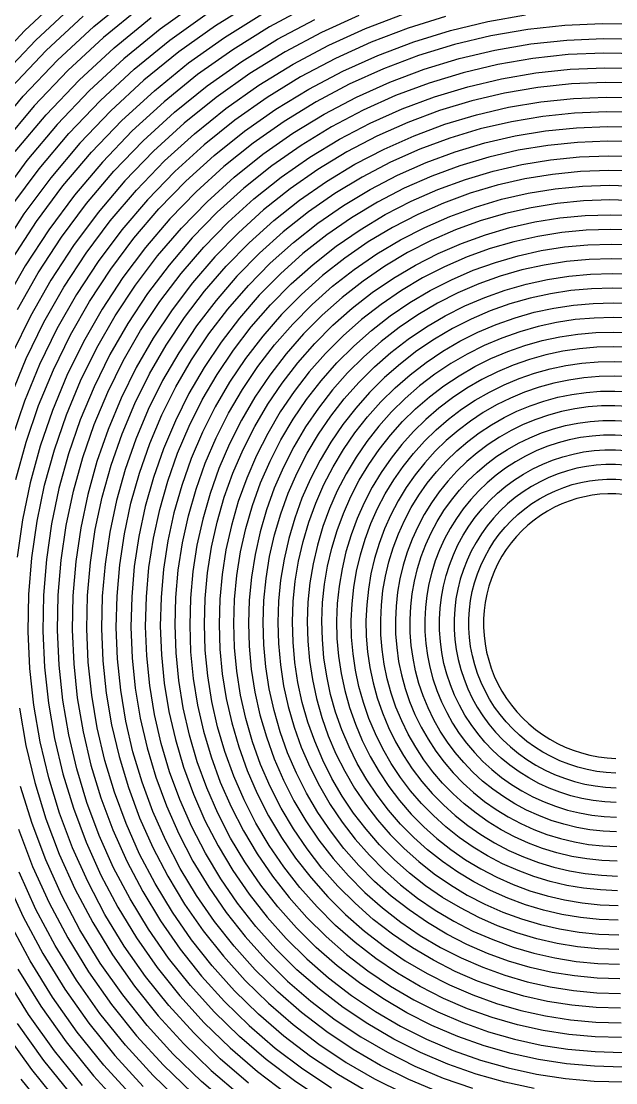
# Model space of a CAD drawing. Header units: metres. Extents: x -61 to 61, y -61 to 61.
# Drawn here: x -20.24 to 0, y -15.79 to 20.33 of the extents above; entities that cross this region are included whole.
import ezdxf

# ---------------------------------------------------------------- set-up
doc = ezdxf.new("R2010")
doc.units = ezdxf.units.M
doc.header["$MEASUREMENT"] = 0
doc.layers.add('2', color=7, linetype='Continuous')

msp = doc.modelspace()

# ---------------------------------------------------------------- linework, layer by layer
at = {"layer": '2', "color": 7}
for points in [[(-18.814, 21.228, 0), (-20.117, 20.012, 0), (-21.342, 18.715, 0), (-22.483, 17.344, 0), (-23.536, 15.904, 0), (-24.497, 14.399, 0), (-25.362, 12.837, 0), (-26.127, 11.223, 0), (-26.79, 9.563, 0), (-27.347, 7.864, 0), (-27.797, 6.133, 0), (-28.137, 4.377, 0), (-28.366, 2.602, 0), (-28.484, 0.816, 0), (-28.489, -0.975, 0), (-28.381, -2.763, 0), (-28.162, -4.542, 0), (-27.83, -6.304, 0), (-27.389, -8.042, 0), (-26.839, -9.75, 0), (-26.183, -11.42, 0), (-25.423, -13.047, 0), (-24.562, -14.623, 0), (-23.604, -16.142, 0)], [(-21.249, 16.487, 0), (-20.164, 17.783, 0), (-19, 19.007, 0), (-17.762, 20.155, 0), (-16.455, 21.223, 0)], [(-14.212, 20.985, 0), (-15.508, 20.059, 0), (-16.744, 19.053, 0), (-17.914, 17.971, 0), (-19.015, 16.817, 0), (-20.042, 15.596, 0), (-20.99, 14.312, 0)], [(-12.324, 20.983, 0), (-13.623, 20.176, 0), (-14.869, 19.288, 0), (-16.058, 18.324, 0), (-17.184, 17.286, 0), (-18.243, 16.18, 0), (-19.231, 15.008, 0), (-20.144, 13.776, 0), (-20.978, 12.489, 0)], [(-23.213, -15.827, 0), (-24.152, -14.333, 0), (-24.996, -12.783, 0), (-25.74, -11.184, 0), (-26.383, -9.542, 0), (-26.92, -7.864, 0), (-27.351, -6.155, 0), (-27.674, -4.424, 0), (-27.887, -2.676, 0), (-27.99, -0.919, 0), (-27.983, 0.84, 0), (-27.865, 2.595, 0), (-27.637, 4.339, 0), (-27.3, 6.064, 0), (-26.856, 7.763, 0), (-26.306, 9.431, 0), (-25.652, 11.061, 0), (-24.898, 12.646, 0), (-24.046, 14.179, 0), (-23.1, 15.656, 0), (-22.063, 17.07, 0), (-20.94, 18.415, 0), (-19.735, 19.687, 0), (-18.453, 20.88, 0)], [(-16.149, 20.828, 0), (-17.432, 19.78, 0), (-18.647, 18.653, 0), (-19.789, 17.452, 0), (-20.854, 16.181, 0)], [(-10.497, 20.829, 0), (-11.789, 20.137, 0), (-13.036, 19.365, 0), (-14.233, 18.516, 0), (-15.374, 17.593, 0), (-16.456, 16.6, 0), (-17.473, 15.54, 0), (-18.423, 14.419, 0), (-19.3, 13.239, 0), (-20.102, 12.006, 0), (-20.825, 10.724, 0)], [(-20.557, 14.059, 0), (-19.626, 15.316, 0), (-18.617, 16.511, 0), (-17.537, 17.641, 0), (-16.388, 18.7, 0), (-15.175, 19.684, 0), (-13.903, 20.59, 0)], [(-20.594, 7.579, 0), (-20.068, 8.853, 0), (-19.463, 10.091, 0), (-18.782, 11.289, 0), (-18.028, 12.44, 0), (-17.203, 13.542, 0), (-16.312, 14.589, 0), (-15.356, 15.577, 0), (-14.341, 16.504, 0), (-13.27, 17.364, 0), (-12.148, 18.155, 0), (-10.978, 18.873, 0), (-9.767, 19.516, 0), (-8.518, 20.082, 0), (-7.237, 20.568, 0)], [(-18.122, 20.505, 0), (-19.381, 19.334, 0), (-20.564, 18.085, 0)], [(-5.792, 20.491, 0), (-7.071, 20.096, 0), (-8.323, 19.622, 0), (-9.543, 19.069, 0), (-10.727, 18.441, 0), (-11.87, 17.739, 0), (-12.966, 16.966, 0), (-14.013, 16.126, 0), (-15.005, 15.221, 0), (-15.939, 14.256, 0), (-16.811, 13.233, 0), (-17.617, 12.156, 0), (-18.354, 11.031, 0), (-19.019, 9.861, 0), (-19.61, 8.651, 0), (-20.124, 7.406, 0), (-20.559, 6.13, 0)], [(-8.742, 20.53, 0), (-10.019, 19.95, 0), (-11.257, 19.29, 0), (-12.452, 18.553, 0), (-13.598, 17.742, 0), (-14.693, 16.861, 0), (-15.729, 15.912, 0), (-16.705, 14.899, 0), (-17.616, 13.827, 0), (-18.458, 12.699, 0), (-19.227, 11.52, 0), (-19.922, 10.294, 0), (-20.538, 9.026, 0)], [(-20.531, 12.262, 0), (-19.713, 13.522, 0), (-18.817, 14.727, 0), (-17.847, 15.873, 0), (-16.808, 16.955, 0), (-15.703, 17.97, 0), (-14.538, 18.913, 0), (-13.315, 19.78, 0), (-12.042, 20.569, 0)], [(-20.436, 15.903, 0), (-19.39, 17.148, 0), (-18.267, 18.325, 0), (-17.074, 19.429, 0), (-15.814, 20.455, 0)], [(-20.42, 4.745, 0), (-20.072, 6.016, 0), (-19.645, 7.261, 0), (-19.141, 8.476, 0), (-18.562, 9.657, 0), (-17.91, 10.799, 0), (-17.188, 11.896, 0), (-16.399, 12.946, 0), (-15.547, 13.944, 0), (-14.633, 14.886, 0), (-13.663, 15.768, 0), (-12.639, 16.587, 0), (-11.567, 17.339, 0), (-10.45, 18.023, 0), (-9.293, 18.635, 0), (-8.101, 19.172, 0), (-6.877, 19.634, 0), (-5.628, 20.018, 0), (-4.358, 20.322, 0), (-3.071, 20.545, 0)], [(0.813, 20.227, 0), (-0.46, 20.248, 0), (-1.731, 20.19, 0), (-2.997, 20.051, 0), (-4.253, 19.833, 0), (-5.493, 19.536, 0), (-6.712, 19.162, 0), (-7.906, 18.712, 0), (-9.07, 18.187, 0), (-10.2, 17.59, 0), (-11.29, 16.923, 0), (-12.336, 16.189, 0), (-13.335, 15.39, 0), (-14.283, 14.529, 0), (-15.174, 13.61, 0), (-16.007, 12.636, 0), (-16.777, 11.612, 0), (-17.482, 10.54, 0), (-18.118, 9.426, 0), (-18.684, 8.274, 0), (-19.176, 7.087, 0), (-19.593, 5.872, 0), (-19.932, 4.632, 0), (-20.194, 3.373, 0), (-20.376, 2.099, 0)], [(-20.366, 10.523, 0), (-19.656, 11.777, 0), (-18.87, 12.982, 0), (-18.009, 14.135, 0), (-17.078, 15.232, 0), (-16.081, 16.267, 0), (-15.021, 17.238, 0), (-13.903, 18.139, 0), (-12.73, 18.968, 0), (-11.509, 19.722, 0), (-10.243, 20.396, 0)], [(-12.498, -15.798, 0), (-13.459, -14.974, 0), (-14.365, -14.092, 0), (-15.215, -13.156, 0), (-16.003, -12.168, 0), (-16.727, -11.133, 0), (-17.385, -10.056, 0), (-17.973, -8.94, 0), (-18.49, -7.789, 0), (-18.933, -6.61, 0), (-19.301, -5.405, 0), (-19.593, -4.18, 0), (-19.807, -2.94, 0), (-19.942, -1.689, 0), (-19.999, -0.433, 0), (-19.976, 0.823, 0), (-19.875, 2.075, 0), (-19.696, 3.318, 0), (-19.439, 4.546, 0), (-19.105, 5.755, 0), (-18.697, 6.94, 0), (-18.215, 8.097, 0), (-17.662, 9.22, 0), (-17.039, 10.306, 0), (-16.35, 11.35, 0), (-15.597, 12.348, 0), (-14.783, 13.297, 0), (-13.912, 14.192, 0), (-12.987, 15.03, 0), (-12.011, 15.808, 0), (-10.989, 16.523, 0), (-9.925, 17.172, 0), (-8.822, 17.752, 0), (-7.686, 18.262, 0), (-6.521, 18.699, 0), (-5.331, 19.062, 0), (-4.121, 19.349, 0), (-2.896, 19.56, 0), (-1.661, 19.693, 0), (-0.421, 19.749, 0), (0.82, 19.726, 0)], [(0.799, 19.227, 0), (-0.41, 19.249, 0), (-1.619, 19.195, 0), (-2.823, 19.066, 0), (-4.017, 18.86, 0), (-5.196, 18.581, 0), (-6.356, 18.227, 0), (-7.492, 17.801, 0), (-8.6, 17.304, 0), (-9.674, 16.739, 0), (-10.712, 16.106, 0), (-11.709, 15.41, 0), (-12.66, 14.652, 0), (-13.562, 13.835, 0), (-14.412, 12.962, 0), (-15.205, 12.038, 0), (-15.939, 11.065, 0), (-16.611, 10.047, 0), (-17.218, 8.989, 0), (-17.758, 7.894, 0), (-18.228, 6.766, 0), (-18.627, 5.611, 0), (-18.952, 4.432, 0), (-19.203, 3.235, 0), (-19.378, 2.023, 0), (-19.477, 0.803, 0), (-19.499, -0.422, 0), (-19.444, -1.647, 0), (-19.312, -2.866, 0), (-19.104, -4.075, 0), (-18.82, -5.27, 0), (-18.461, -6.445, 0), (-18.029, -7.595, 0), (-17.525, -8.717, 0), (-16.952, -9.806, 0), (-16.311, -10.856, 0), (-15.605, -11.865, 0), (-14.836, -12.829, 0), (-14.008, -13.742, 0), (-13.124, -14.602, 0), (-12.188, -15.405, 0), (-11.202, -16.149, 0)], [(-9.935, -16.387, 0), (-10.939, -15.722, 0), (-11.898, -14.997, 0), (-12.81, -14.212, 0), (-13.67, -13.373, 0), (-14.475, -12.481, 0), (-15.223, -11.541, 0), (-15.909, -10.557, 0), (-16.532, -9.532, 0), (-17.089, -8.47, 0), (-17.578, -7.377, 0), (-17.997, -6.255, 0), (-18.345, -5.109, 0), (-18.62, -3.945, 0), (-18.821, -2.766, 0), (-18.948, -1.578, 0), (-18.999, -0.385, 0), (-18.976, 0.809, 0), (-18.878, 1.998, 0), (-18.705, 3.178, 0), (-18.459, 4.344, 0), (-18.14, 5.492, 0), (-17.75, 6.617, 0), (-17.29, 7.715, 0), (-16.763, 8.781, 0), (-16.17, 9.811, 0), (-15.513, 10.801, 0), (-14.797, 11.748, 0), (-14.022, 12.647, 0), (-13.193, 13.496, 0), (-12.313, 14.29, 0), (-11.385, 15.027, 0), (-10.413, 15.704, 0), (-9.401, 16.319, 0), (-8.354, 16.868, 0), (-7.274, 17.35, 0), (-6.166, 17.763, 0), (-5.036, 18.106, 0), (-3.887, 18.377, 0), (-2.724, 18.575, 0), (-1.551, 18.699, 0), (-0.373, 18.749, 0), (0.805, 18.726, 0)], [(0.783, 18.226, 0), (-0.363, 18.25, 0), (-1.509, 18.201, 0), (-2.651, 18.08, 0), (-3.783, 17.887, 0), (-4.902, 17.624, 0), (-6.002, 17.291, 0), (-7.08, 16.889, 0), (-8.132, 16.42, 0), (-9.152, 15.886, 0), (-10.137, 15.288, 0), (-11.083, 14.629, 0), (-11.987, 13.912, 0), (-12.844, 13.138, 0), (-13.651, 12.313, 0), (-14.405, 11.437, 0), (-15.103, 10.516, 0), (-15.742, 9.551, 0), (-16.32, 8.549, 0), (-16.834, 7.511, 0), (-17.281, 6.442, 0), (-17.662, 5.347, 0), (-17.972, 4.23, 0), (-18.212, 3.094, 0), (-18.381, 1.945, 0), (-18.476, 0.787, 0), (-18.499, -0.375, 0), (-18.449, -1.537, 0), (-18.326, -2.694, 0), (-18.131, -3.841, 0), (-17.863, -4.975, 0), (-17.525, -6.091, 0), (-17.117, -7.183, 0), (-16.641, -8.248, 0), (-16.099, -9.282, 0), (-15.493, -10.281, 0), (-14.824, -11.239, 0), (-14.097, -12.155, 0), (-13.313, -13.023, 0), (-12.475, -13.841, 0), (-11.587, -14.605, 0), (-10.653, -15.312, 0), (-9.676, -15.959, 0)], [(-8.449, -16.089, 0), (-9.438, -15.518, 0), (-10.388, -14.887, 0), (-11.296, -14.197, 0), (-12.159, -13.452, 0), (-12.973, -12.655, 0), (-13.734, -11.809, 0), (-14.441, -10.917, 0), (-15.09, -9.983, 0), (-15.678, -9.011, 0), (-16.204, -8.004, 0), (-16.666, -6.966, 0), (-17.061, -5.903, 0), (-17.388, -4.817, 0), (-17.647, -3.713, 0), (-17.835, -2.596, 0), (-17.953, -1.47, 0), (-18, -0.339, 0), (-17.976, 0.791, 0), (-17.88, 1.918, 0), (-17.715, 3.035, 0), (-17.48, 4.139, 0), (-17.175, 5.226, 0), (-16.804, 6.291, 0), (-16.367, 7.33, 0), (-15.865, 8.339, 0), (-15.302, 9.313, 0), (-14.678, 10.25, 0), (-13.998, 11.146, 0), (-13.263, 11.996, 0), (-12.476, 12.798, 0), (-11.641, 13.549, 0), (-10.761, 14.245, 0), (-9.84, 14.885, 0), (-8.881, 15.465, 0), (-7.887, 15.983, 0), (-6.864, 16.437, 0), (-5.815, 16.827, 0), (-4.744, 17.149, 0), (-3.656, 17.403, 0), (-2.554, 17.588, 0), (-1.443, 17.704, 0), (-0.328, 17.75, 0), (0.786, 17.726, 0)], [(0.764, 17.226, 0), (-0.319, 17.25, 0), (-1.403, 17.206, 0), (-2.482, 17.094, 0), (-3.553, 16.914, 0), (-4.611, 16.667, 0), (-5.652, 16.354, 0), (-6.671, 15.976, 0), (-7.666, 15.534, 0), (-8.632, 15.031, 0), (-9.564, 14.467, 0), (-10.46, 13.846, 0), (-11.315, 13.17, 0), (-12.127, 12.44, 0), (-12.892, 11.661, 0), (-13.606, 10.834, 0), (-14.268, 9.964, 0), (-14.874, 9.053, 0), (-15.422, 8.106, 0), (-15.91, 7.125, 0), (-16.336, 6.116, 0), (-16.697, 5.081, 0), (-16.993, 4.024, 0), (-17.222, 2.951, 0), (-17.383, 1.864, 0), (-17.476, 0.769, 0), (-17.5, -0.33, 0), (-17.455, -1.429, 0), (-17.34, -2.524, 0), (-17.157, -3.61, 0), (-16.906, -4.683, 0), (-16.588, -5.739, 0), (-16.204, -6.773, 0), (-15.756, -7.782, 0), (-15.245, -8.761, 0), (-14.673, -9.707, 0), (-14.042, -10.615, 0), (-13.355, -11.483, 0), (-12.615, -12.306, 0), (-11.824, -13.081, 0), (-10.985, -13.806, 0), (-10.102, -14.477, 0), (-9.178, -15.091, 0), (-8.217, -15.647, 0), (-7.222, -16.141, 0)], [(-6.045, -16.095, 0), (-7.04, -15.675, 0), (-8.006, -15.193, 0), (-8.939, -14.651, 0), (-9.835, -14.053, 0), (-10.692, -13.4, 0), (-11.506, -12.694, 0), (-12.273, -11.94, 0), (-12.992, -11.139, 0), (-13.657, -10.295, 0), (-14.269, -9.411, 0), (-14.823, -8.491, 0), (-15.318, -7.539, 0), (-15.752, -6.559, 0), (-16.123, -5.553, 0), (-16.431, -4.527, 0), (-16.673, -3.484, 0), (-16.849, -2.428, 0), (-16.958, -1.365, 0), (-17, -0.297, 0), (-16.975, 0.771, 0), (-16.883, 1.835, 0), (-16.725, 2.89, 0), (-16.501, 3.932, 0), (-16.212, 4.958, 0), (-15.859, 5.962, 0), (-15.444, 6.943, 0), (-14.969, 7.894, 0), (-14.435, 8.813, 0), (-13.845, 9.697, 0), (-13.2, 10.541, 0), (-12.505, 11.343, 0), (-11.761, 12.098, 0), (-10.971, 12.806, 0), (-10.139, 13.461, 0), (-9.269, 14.063, 0), (-8.362, 14.609, 0), (-7.424, 15.096, 0), (-6.457, 15.523, 0), (-5.466, 15.889, 0), (-4.455, 16.191, 0), (-3.427, 16.429, 0), (-2.387, 16.602, 0), (-1.339, 16.709, 0), (-0.287, 16.75, 0), (0.766, 16.725, 0)], [(0.743, 16.226, 0), (-0.278, 16.25, 0), (-1.299, 16.211, 0), (-2.316, 16.107, 0), (-3.325, 15.94, 0), (-4.322, 15.709, 0), (-5.303, 15.416, 0), (-6.265, 15.062, 0), (-7.203, 14.647, 0), (-8.114, 14.175, 0), (-8.993, 13.646, 0), (-9.839, 13.062, 0), (-10.646, 12.426, 0), (-11.412, 11.74, 0), (-12.135, 11.007, 0), (-12.81, 10.229, 0), (-13.435, 9.41, 0), (-14.008, 8.553, 0), (-14.526, 7.661, 0), (-14.988, 6.738, 0), (-15.391, 5.786, 0), (-15.734, 4.811, 0), (-16.014, 3.816, 0), (-16.232, 2.804, 0), (-16.386, 1.781, 0), (-16.476, 0.748, 0), (-16.5, -0.288, 0), (-16.46, -1.325, 0), (-16.354, -2.357, 0), (-16.183, -3.382, 0), (-15.949, -4.394, 0), (-15.651, -5.39, 0), (-15.29, -6.366, 0), (-14.869, -7.318, 0), (-14.389, -8.243, 0), (-13.851, -9.136, 0), (-13.258, -9.994, 0), (-12.612, -10.813, 0), (-11.915, -11.591, 0), (-11.17, -12.324, 0), (-10.381, -13.009, 0), (-9.549, -13.643, 0), (-8.678, -14.225, 0), (-7.772, -14.75, 0), (-6.835, -15.218, 0), (-5.869, -15.627, 0), (-4.879, -15.974, 0)], [(-2.779, -15.983, 0), (-3.775, -15.767, 0), (-4.754, -15.489, 0), (-5.714, -15.151, 0), (-6.65, -14.753, 0), (-7.559, -14.297, 0), (-8.437, -13.786, 0), (-9.28, -13.22, 0), (-10.086, -12.604, 0), (-10.851, -11.938, 0), (-11.572, -11.226, 0), (-12.247, -10.47, 0), (-12.872, -9.675, 0), (-13.446, -8.842, 0), (-13.966, -7.975, 0), (-14.43, -7.077, 0), (-14.837, -6.153, 0), (-15.185, -5.206, 0), (-15.472, -4.24, 0), (-15.698, -3.257, 0), (-15.862, -2.264, 0), (-15.963, -1.262, 0), (-16, -0.257, 0), (-15.975, 0.748, 0), (-15.887, 1.749, 0), (-15.736, 2.741, 0), (-15.523, 3.722, 0), (-15.249, 4.686, 0), (-14.915, 5.631, 0), (-14.523, 6.553, 0), (-14.074, 7.447, 0), (-13.57, 8.311, 0), (-13.013, 9.141, 0), (-12.405, 9.934, 0), (-11.749, 10.687, 0), (-11.048, 11.397, 0), (-10.304, 12.06, 0), (-9.52, 12.676, 0), (-8.7, 13.24, 0), (-7.846, 13.752, 0), (-6.962, 14.208, 0), (-6.052, 14.608, 0), (-5.12, 14.95, 0), (-4.168, 15.233, 0), (-3.201, 15.454, 0), (-2.223, 15.615, 0), (-1.237, 15.714, 0), (-0.247, 15.751, 0), (0.742, 15.725, 0)], [(0.718, 15.226, 0), (-0.24, 15.251, 0), (-1.198, 15.215, 0), (-2.152, 15.12, 0), (-3.1, 14.965, 0), (-4.036, 14.75, 0), (-4.958, 14.477, 0), (-5.861, 14.146, 0), (-6.742, 13.759, 0), (-7.598, 13.317, 0), (-8.425, 12.822, 0), (-9.22, 12.276, 0), (-9.979, 11.68, 0), (-10.7, 11.038, 0), (-11.379, 10.351, 0), (-12.015, 9.622, 0), (-12.603, 8.854, 0), (-13.143, 8.05, 0), (-13.632, 7.213, 0), (-14.067, 6.347, 0), (-14.447, 5.455, 0), (-14.771, 4.539, 0), (-15.036, 3.605, 0), (-15.243, 2.655, 0), (-15.39, 1.694, 0), (-15.476, 0.725, 0), (-15.501, -0.249, 0), (-15.464, -1.223, 0), (-15.367, -2.193, 0), (-15.209, -3.156, 0), (-14.99, -4.107, 0), (-14.712, -5.044, 0), (-14.375, -5.962, 0), (-13.982, -6.857, 0), (-13.532, -7.727, 0), (-13.028, -8.567, 0), (-12.473, -9.374, 0), (-11.867, -10.146, 0), (-11.213, -10.878, 0), (-10.515, -11.568, 0), (-9.774, -12.213, 0), (-8.993, -12.811, 0), (-8.176, -13.359, 0), (-7.325, -13.855, 0), (-6.445, -14.297, 0), (-5.538, -14.683, 0), (-4.608, -15.011, 0), (-3.658, -15.281, 0), (-2.693, -15.49, 0), (-1.716, -15.639, 0), (-0.731, -15.726, 0), (0.258, -15.75, 0)], [(0.229, -15.251, 0), (-0.729, -15.225, 0), (-1.682, -15.139, 0), (-2.628, -14.994, 0), (-3.562, -14.789, 0), (-4.481, -14.527, 0), (-5.381, -14.207, 0), (-6.259, -13.832, 0), (-7.11, -13.403, 0), (-7.933, -12.922, 0), (-8.723, -12.39, 0), (-9.478, -11.81, 0), (-10.194, -11.184, 0), (-10.869, -10.514, 0), (-11.5, -9.804, 0), (-12.085, -9.057, 0), (-12.622, -8.274, 0), (-13.108, -7.46, 0), (-13.542, -6.618, 0), (-13.921, -5.751, 0), (-14.246, -4.862, 0), (-14.513, -3.955, 0), (-14.723, -3.034, 0), (-14.875, -2.102, 0), (-14.967, -1.162, 0), (-15.001, -0.22, 0), (-14.975, 0.722, 0), (-14.89, 1.66, 0), (-14.747, 2.59, 0), (-14.545, 3.509, 0), (-14.286, 4.413, 0), (-13.972, 5.297, 0), (-13.602, 6.16, 0), (-13.18, 6.998, 0), (-12.706, 7.807, 0), (-12.182, 8.583, 0), (-11.611, 9.325, 0), (-10.995, 10.029, 0), (-10.337, 10.693, 0), (-9.638, 11.313, 0), (-8.903, 11.888, 0), (-8.133, 12.416, 0), (-7.332, 12.893, 0), (-6.504, 13.319, 0), (-5.65, 13.692, 0), (-4.776, 14.011, 0), (-3.884, 14.273, 0), (-2.978, 14.479, 0), (-2.061, 14.628, 0), (-1.138, 14.718, 0), (-0.211, 14.751, 0), (0.715, 14.725, 0)], [(0.691, 14.226, 0), (-0.204, 14.251, 0), (-1.099, 14.22, 0), (-1.992, 14.133, 0), (-2.877, 13.989, 0), (-3.753, 13.791, 0), (-4.615, 13.537, 0), (-5.46, 13.23, 0), (-6.284, 12.87, 0), (-7.085, 12.459, 0), (-7.859, 11.997, 0), (-8.603, 11.488, 0), (-9.314, 10.933, 0), (-9.989, 10.333, 0), (-10.626, 9.692, 0), (-11.221, 9.012, 0), (-11.773, 8.295, 0), (-12.28, 7.545, 0), (-12.738, 6.763, 0), (-13.147, 5.954, 0), (-13.504, 5.12, 0), (-13.809, 4.265, 0), (-14.059, 3.392, 0), (-14.254, 2.504, 0), (-14.393, 1.605, 0), (-14.476, 0.698, 0), (-14.501, -0.213, 0), (-14.469, -1.124, 0), (-14.38, -2.032, 0), (-14.233, -2.933, 0), (-14.031, -3.823, 0), (-13.772, -4.7, 0), (-13.459, -5.56, 0), (-13.092, -6.399, 0), (-12.673, -7.213, 0), (-12.204, -8, 0), (-11.685, -8.757, 0), (-11.12, -9.48, 0), (-10.51, -10.167, 0), (-9.857, -10.814, 0), (-9.165, -11.42, 0), (-8.435, -11.981, 0), (-7.671, -12.495, 0), (-6.876, -12.961, 0), (-6.053, -13.377, 0), (-5.204, -13.74, 0), (-4.334, -14.049, 0), (-3.445, -14.303, 0), (-2.542, -14.501, 0), (-1.627, -14.642, 0), (-0.705, -14.726, 0), (0.221, -14.751, 0)], [(0.194, -14.251, 0), (-0.701, -14.225, 0), (-1.592, -14.143, 0), (-2.475, -14.005, 0), (-3.347, -13.812, 0), (-4.205, -13.565, 0), (-5.045, -13.265, 0), (-5.864, -12.913, 0), (-6.659, -12.51, 0), (-7.426, -12.059, 0), (-8.163, -11.56, 0), (-8.867, -11.017, 0), (-9.535, -10.431, 0), (-10.164, -9.805, 0), (-10.752, -9.141, 0), (-11.297, -8.441, 0), (-11.796, -7.71, 0), (-12.248, -6.949, 0), (-12.652, -6.161, 0), (-13.004, -5.351, 0), (-13.305, -4.52, 0), (-13.553, -3.673, 0), (-13.747, -2.813, 0), (-13.887, -1.942, 0), (-13.972, -1.065, 0), (-14.001, -0.186, 0), (-13.975, 0.693, 0), (-13.894, 1.569, 0), (-13.758, 2.436, 0), (-13.568, 3.293, 0), (-13.325, 4.136, 0), (-13.03, 4.961, 0), (-12.683, 5.765, 0), (-12.287, 6.546, 0), (-11.843, 7.299, 0), (-11.353, 8.023, 0), (-10.819, 8.714, 0), (-10.243, 9.37, 0), (-9.628, 9.987, 0), (-8.975, 10.565, 0), (-8.288, 11.099, 0), (-7.569, 11.59, 0), (-6.821, 12.033, 0), (-6.047, 12.429, 0), (-5.251, 12.775, 0), (-4.435, 13.07, 0), (-3.603, 13.313, 0), (-2.758, 13.503, 0), (-1.903, 13.64, 0), (-1.042, 13.723, 0), (-0.178, 13.751, 0), (0.686, 13.725, 0)], [(0.661, 13.226, 0), (-0.171, 13.251, 0), (-1.004, 13.224, 0), (-1.834, 13.145, 0), (-2.658, 13.013, 0), (-3.472, 12.831, 0), (-4.275, 12.597, 0), (-5.061, 12.312, 0), (-5.829, 11.979, 0), (-6.574, 11.598, 0), (-7.295, 11.171, 0), (-7.989, 10.699, 0), (-8.651, 10.183, 0), (-9.281, 9.627, 0), (-9.874, 9.032, 0), (-10.43, 8.4, 0), (-10.945, 7.735, 0), (-11.418, 7.037, 0), (-11.846, 6.311, 0), (-12.228, 5.559, 0), (-12.562, 4.783, 0), (-12.847, 3.988, 0), (-13.082, 3.175, 0), (-13.266, 2.349, 0), (-13.397, 1.513, 0), (-13.476, 0.669, 0), (-13.501, -0.179, 0), (-13.473, -1.027, 0), (-13.392, -1.873, 0), (-13.258, -2.712, 0), (-13.071, -3.542, 0), (-12.832, -4.359, 0), (-12.542, -5.16, 0), (-12.202, -5.942, 0), (-11.814, -6.702, 0), (-11.378, -7.436, 0), (-10.896, -8.142, 0), (-10.371, -8.817, 0), (-9.804, -9.458, 0), (-9.197, -10.062, 0), (-8.554, -10.628, 0), (-7.875, -11.152, 0), (-7.164, -11.633, 0), (-6.424, -12.069, 0), (-5.658, -12.458, 0), (-4.868, -12.798, 0), (-4.057, -13.088, 0), (-3.23, -13.326, 0), (-2.388, -13.513, 0), (-1.536, -13.646, 0), (-0.676, -13.726, 0), (0.187, -13.751, 0)], [(0.162, -13.251, 0), (-0.67, -13.225, 0), (-1.498, -13.147, 0), (-2.319, -13.017, 0), (-3.13, -12.836, 0), (-3.927, -12.604, 0), (-4.707, -12.324, 0), (-5.468, -11.995, 0), (-6.205, -11.619, 0), (-6.918, -11.197, 0), (-7.601, -10.733, 0), (-8.254, -10.226, 0), (-8.873, -9.68, 0), (-9.457, -9.097, 0), (-10.002, -8.479, 0), (-10.506, -7.828, 0), (-10.969, -7.147, 0), (-11.387, -6.439, 0), (-11.76, -5.707, 0), (-12.086, -4.953, 0), (-12.364, -4.181, 0), (-12.593, -3.394, 0), (-12.771, -2.594, 0), (-12.899, -1.786, 0), (-12.976, -0.971, 0), (-13.001, -0.154, 0), (-12.975, 0.662, 0), (-12.898, 1.474, 0), (-12.77, 2.28, 0), (-12.592, 3.075, 0), (-12.364, 3.857, 0), (-12.088, 4.622, 0), (-11.765, 5.368, 0), (-11.396, 6.092, 0), (-10.982, 6.79, 0), (-10.526, 7.461, 0), (-10.029, 8.101, 0), (-9.493, 8.708, 0), (-8.92, 9.28, 0), (-8.314, 9.814, 0), (-7.675, 10.309, 0), (-7.007, 10.762, 0), (-6.312, 11.172, 0), (-5.594, 11.537, 0), (-4.854, 11.857, 0), (-4.097, 12.129, 0), (-3.324, 12.352, 0), (-2.54, 12.527, 0), (-1.747, 12.652, 0), (-0.948, 12.727, 0), (-0.147, 12.751, 0), (0.654, 12.725, 0)], [(0.628, 12.226, 0), (-0.141, 12.251, 0), (-0.911, 12.228, 0), (-1.679, 12.156, 0), (-2.441, 12.037, 0), (-3.194, 11.869, 0), (-3.937, 11.655, 0), (-4.665, 11.394, 0), (-5.376, 11.087, 0), (-6.066, 10.737, 0), (-6.734, 10.343, 0), (-7.376, 9.908, 0), (-7.99, 9.432, 0), (-8.574, 8.919, 0), (-9.125, 8.37, 0), (-9.64, 7.786, 0), (-10.118, 7.171, 0), (-10.557, 6.527, 0), (-10.955, 5.856, 0), (-11.31, 5.16, 0), (-11.621, 4.443, 0), (-11.887, 3.708, 0), (-12.106, 2.956, 0), (-12.278, 2.192, 0), (-12.401, 1.418, 0), (-12.476, 0.636, 0), (-12.501, -0.148, 0), (-12.477, -0.934, 0), (-12.404, -1.717, 0), (-12.281, -2.495, 0), (-12.11, -3.264, 0), (-11.89, -4.021, 0), (-11.624, -4.764, 0), (-11.311, -5.489, 0), (-10.952, -6.193, 0), (-10.55, -6.874, 0), (-10.105, -7.529, 0), (-9.62, -8.155, 0), (-9.096, -8.75, 0), (-8.536, -9.312, 0), (-7.94, -9.837, 0), (-7.312, -10.325, 0), (-6.655, -10.772, 0), (-5.97, -11.178, 0), (-5.26, -11.54, 0), (-4.529, -11.856, 0), (-3.778, -12.127, 0), (-3.011, -12.35, 0), (-2.231, -12.525, 0), (-1.442, -12.65, 0), (-0.645, -12.726, 0), (0.156, -12.751, 0)], [(0.133, -12.251, 0), (-0.637, -12.225, 0), (-1.402, -12.151, 0), (-2.161, -12.029, 0), (-2.909, -11.86, 0), (-3.646, -11.644, 0), (-4.366, -11.383, 0), (-5.068, -11.077, 0), (-5.749, -10.728, 0), (-6.406, -10.338, 0), (-7.037, -9.907, 0), (-7.639, -9.437, 0), (-8.21, -8.932, 0), (-8.748, -8.391, 0), (-9.25, -7.819, 0), (-9.714, -7.217, 0), (-10.14, -6.587, 0), (-10.525, -5.932, 0), (-10.868, -5.255, 0), (-11.167, -4.558, 0), (-11.422, -3.845, 0), (-11.631, -3.117, 0), (-11.794, -2.379, 0), (-11.91, -1.632, 0), (-11.979, -0.88, 0), (-12.001, -0.126, 0), (-11.975, 0.628, 0), (-11.902, 1.377, 0), (-11.782, 2.12, 0), (-11.616, 2.854, 0), (-11.405, 3.575, 0), (-11.148, 4.28, 0), (-10.848, 4.968, 0), (-10.506, 5.635, 0), (-10.123, 6.278, 0), (-9.7, 6.896, 0), (-9.24, 7.485, 0), (-8.745, 8.044, 0), (-8.215, 8.57, 0), (-7.654, 9.061, 0), (-7.064, 9.516, 0), (-6.447, 9.933, 0), (-5.806, 10.309, 0), (-5.142, 10.645, 0), (-4.46, 10.937, 0), (-3.761, 11.186, 0), (-3.049, 11.391, 0), (-2.325, 11.55, 0), (-1.594, 11.663, 0), (-0.857, 11.73, 0), (-0.119, 11.751, 0), (0.619, 11.725, 0)], [(0.592, 11.226, 0), (-0.114, 11.251, 0), (-0.821, 11.232, 0), (-1.526, 11.168, 0), (-2.227, 11.06, 0), (-2.919, 10.908, 0), (-3.602, 10.712, 0), (-4.271, 10.474, 0), (-4.925, 10.194, 0), (-5.56, 9.874, 0), (-6.175, 9.513, 0), (-6.766, 9.115, 0), (-7.332, 8.679, 0), (-7.869, 8.209, 0), (-8.377, 7.705, 0), (-8.852, 7.17, 0), (-9.293, 6.606, 0), (-9.698, 6.015, 0), (-10.065, 5.398, 0), (-10.394, 4.76, 0), (-10.681, 4.101, 0), (-10.927, 3.425, 0), (-11.131, 2.735, 0), (-11.29, 2.032, 0), (-11.406, 1.32, 0), (-11.476, 0.602, 0), (-11.501, -0.12, 0), (-11.481, -0.843, 0), (-11.415, -1.564, 0), (-11.304, -2.28, 0), (-11.148, -2.988, 0), (-10.948, -3.685, 0), (-10.704, -4.369, 0), (-10.418, -5.037, 0), (-10.089, -5.687, 0), (-9.721, -6.315, 0), (-9.313, -6.919, 0), (-8.868, -7.496, 0), (-8.387, -8.045, 0), (-7.872, -8.564, 0), (-7.325, -9.049, 0), (-6.748, -9.499, 0), (-6.143, -9.913, 0), (-5.513, -10.288, 0), (-4.86, -10.623, 0), (-4.187, -10.916, 0), (-3.496, -11.167, 0), (-2.79, -11.374, 0), (-2.072, -11.537, 0), (-1.345, -11.654, 0), (-0.611, -11.726, 0), (0.127, -11.751, 0)], [(0.106, -11.251, 0), (-0.6, -11.225, 0), (-1.303, -11.156, 0), (-1.999, -11.042, 0), (-2.686, -10.885, 0), (-3.362, -10.685, 0), (-4.022, -10.444, 0), (-4.666, -10.161, 0), (-5.29, -9.839, 0), (-5.893, -9.479, 0), (-6.471, -9.082, 0), (-7.022, -8.65, 0), (-7.545, -8.185, 0), (-8.036, -7.688, 0), (-8.496, -7.161, 0), (-8.921, -6.608, 0), (-9.31, -6.029, 0), (-9.661, -5.428, 0), (-9.974, -4.806, 0), (-10.247, -4.166, 0), (-10.479, -3.511, 0), (-10.669, -2.843, 0), (-10.817, -2.166, 0), (-10.922, -1.481, 0), (-10.983, -0.791, 0), (-11.001, -0.1, 0), (-10.976, 0.591, 0), (-10.907, 1.278, 0), (-10.795, 1.958, 0), (-10.641, 2.63, 0), (-10.445, 3.29, 0), (-10.209, 3.936, 0), (-9.932, 4.565, 0), (-9.617, 5.175, 0), (-9.265, 5.764, 0), (-8.876, 6.329, 0), (-8.454, 6.867, 0), (-7.998, 7.378, 0), (-7.512, 7.858, 0), (-6.997, 8.307, 0), (-6.456, 8.722, 0), (-5.89, 9.102, 0), (-5.302, 9.445, 0), (-4.694, 9.75, 0), (-4.068, 10.017, 0), (-3.428, 10.243, 0), (-2.775, 10.428, 0), (-2.113, 10.572, 0), (-1.444, 10.674, 0), (-0.77, 10.734, 0), (-0.094, 10.751, 0), (0.581, 10.726, 0)], [(0.554, 10.226, 0), (-0.089, 10.251, 0), (-0.734, 10.235, 0), (-1.377, 10.179, 0), (-2.015, 10.082, 0), (-2.647, 9.945, 0), (-3.269, 9.769, 0), (-3.88, 9.553, 0), (-4.477, 9.3, 0), (-5.057, 9.009, 0), (-5.618, 8.682, 0), (-6.158, 8.32, 0), (-6.675, 7.925, 0), (-7.167, 7.497, 0), (-7.631, 7.039, 0), (-8.066, 6.552, 0), (-8.469, 6.038, 0), (-8.84, 5.5, 0), (-9.177, 4.938, 0), (-9.478, 4.357, 0), (-9.742, 3.756, 0), (-9.969, 3.14, 0), (-10.156, 2.51, 0), (-10.303, 1.869, 0), (-10.41, 1.22, 0), (-10.476, 0.564, 0), (-10.501, -0.095, 0), (-10.484, -0.755, 0), (-10.426, -1.414, 0), (-10.326, -2.068, 0), (-10.186, -2.715, 0), (-10.005, -3.352, 0), (-9.784, -3.978, 0), (-9.524, -4.589, 0), (-9.225, -5.183, 0), (-8.89, -5.757, 0), (-8.519, -6.31, 0), (-8.113, -6.839, 0), (-7.675, -7.342, 0), (-7.206, -7.817, 0), (-6.707, -8.262, 0), (-6.18, -8.675, 0), (-5.629, -9.055, 0), (-5.054, -9.399, 0), (-4.458, -9.707, 0), (-3.843, -9.977, 0), (-3.212, -10.208, 0), (-2.567, -10.399, 0), (-1.91, -10.55, 0), (-1.245, -10.659, 0), (-0.574, -10.726, 0), (0.101, -10.751, 0)], [(0.082, -10.251, 0), (-0.561, -10.226, 0), (-1.201, -10.161, 0), (-1.835, -10.055, 0), (-2.46, -9.91, 0), (-3.075, -9.727, 0), (-3.676, -9.505, 0), (-4.262, -9.246, 0), (-4.829, -8.952, 0), (-5.377, -8.622, 0), (-5.902, -8.259, 0), (-6.403, -7.865, 0), (-6.877, -7.44, 0), (-7.323, -6.986, 0), (-7.74, -6.506, 0), (-8.125, -6.001, 0), (-8.478, -5.474, 0), (-8.796, -4.925, 0), (-9.079, -4.359, 0), (-9.326, -3.776, 0), (-9.535, -3.18, 0), (-9.706, -2.572, 0), (-9.839, -1.956, 0), (-9.932, -1.333, 0), (-9.986, -0.705, 0), (-10.001, -0.077, 0), (-9.976, 0.551, 0), (-9.912, 1.175, 0), (-9.809, 1.794, 0), (-9.667, 2.404, 0), (-9.487, 3.003, 0), (-9.271, 3.589, 0), (-9.018, 4.16, 0), (-8.73, 4.714, 0), (-8.408, 5.247, 0), (-8.054, 5.759, 0), (-7.669, 6.247, 0), (-7.254, 6.71, 0), (-6.811, 7.145, 0), (-6.342, 7.551, 0), (-5.85, 7.926, 0), (-5.335, 8.27, 0), (-4.8, 8.58, 0), (-4.248, 8.855, 0), (-3.679, 9.095, 0), (-3.098, 9.299, 0), (-2.505, 9.465, 0), (-1.904, 9.594, 0), (-1.296, 9.685, 0), (-0.684, 9.737, 0), (-0.071, 9.751, 0), (0.54, 9.726, 0)], [(0.513, 9.227, 0), (-0.068, 9.251, 0), (-0.649, 9.238, 0), (-1.23, 9.189, 0), (-1.806, 9.104, 0), (-2.377, 8.982, 0), (-2.94, 8.824, 0), (-3.492, 8.632, 0), (-4.031, 8.404, 0), (-4.556, 8.143, 0), (-5.064, 7.849, 0), (-5.553, 7.524, 0), (-6.021, 7.168, 0), (-6.466, 6.783, 0), (-6.887, 6.37, 0), (-7.281, 5.932, 0), (-7.647, 5.468, 0), (-7.984, 4.983, 0), (-8.29, 4.476, 0), (-8.564, 3.951, 0), (-8.804, 3.409, 0), (-9.011, 2.852, 0), (-9.182, 2.283, 0), (-9.317, 1.704, 0), (-9.415, 1.116, 0), (-9.477, 0.523, 0), (-9.501, -0.073, 0), (-9.488, -0.67, 0), (-9.437, -1.266, 0), (-9.348, -1.858, 0), (-9.223, -2.444, 0), (-9.061, -3.022, 0), (-8.862, -3.589, 0), (-8.628, -4.142, 0), (-8.36, -4.681, 0), (-8.058, -5.202, 0), (-7.723, -5.704, 0), (-7.357, -6.184, 0), (-6.962, -6.641, 0), (-6.538, -7.073, 0), (-6.087, -7.477, 0), (-5.611, -7.853, 0), (-5.112, -8.198, 0), (-4.592, -8.512, 0), (-4.052, -8.792, 0), (-3.496, -9.039, 0), (-2.924, -9.25, 0), (-2.34, -9.425, 0), (-1.745, -9.563, 0), (-1.142, -9.664, 0), (-0.534, -9.727, 0), (0.078, -9.751, 0)], [(0.061, -9.251, 0), (-0.519, -9.226, 0), (-1.096, -9.166, 0), (-1.668, -9.069, 0), (-2.232, -8.937, 0), (-2.786, -8.769, 0), (-3.327, -8.568, 0), (-3.855, -8.333, 0), (-4.366, -8.065, 0), (-4.858, -7.767, 0), (-5.331, -7.438, 0), (-5.781, -7.081, 0), (-6.207, -6.697, 0), (-6.609, -6.287, 0), (-6.983, -5.853, 0), (-7.328, -5.397, 0), (-7.644, -4.92, 0), (-7.93, -4.426, 0), (-8.183, -3.915, 0), (-8.403, -3.389, 0), (-8.59, -2.852, 0), (-8.743, -2.304, 0), (-8.86, -1.748, 0), (-8.943, -1.187, 0), (-8.989, -0.622, 0), (-9.001, -0.057, 0), (-8.977, 0.508, 0), (-8.917, 1.07, 0), (-8.822, 1.626, 0), (-8.693, 2.174, 0), (-8.53, 2.713, 0), (-8.333, 3.24, 0), (-8.104, 3.753, 0), (-7.844, 4.249, 0), (-7.553, 4.728, 0), (-7.233, 5.188, 0), (-6.885, 5.625, 0), (-6.511, 6.04, 0), (-6.112, 6.429, 0), (-5.69, 6.793, 0), (-5.246, 7.129, 0), (-4.782, 7.436, 0), (-4.301, 7.713, 0), (-3.804, 7.959, 0), (-3.293, 8.173, 0), (-2.77, 8.354, 0), (-2.237, 8.502, 0), (-1.697, 8.615, 0), (-1.151, 8.695, 0), (-0.602, 8.74, 0), (-0.052, 8.751, 0), (0.497, 8.727, 0)], [(0.469, 8.228, 0), (-0.049, 8.251, 0), (-0.568, 8.241, 0), (-1.086, 8.199, 0), (-1.6, 8.125, 0), (-2.11, 8.018, 0), (-2.612, 7.879, 0), (-3.106, 7.709, 0), (-3.588, 7.508, 0), (-4.058, 7.276, 0), (-4.512, 7.015, 0), (-4.95, 6.726, 0), (-5.369, 6.41, 0), (-5.767, 6.067, 0), (-6.144, 5.7, 0), (-6.498, 5.309, 0), (-6.827, 4.896, 0), (-7.129, 4.463, 0), (-7.404, 4.011, 0), (-7.651, 3.542, 0), (-7.867, 3.059, 0), (-8.053, 2.561, 0), (-8.208, 2.053, 0), (-8.331, 1.535, 0), (-8.421, 1.01, 0), (-8.477, 0.48, 0), (-8.501, -0.053, 0), (-8.491, -0.588, 0), (-8.447, -1.121, 0), (-8.37, -1.652, 0), (-8.259, -2.176, 0), (-8.116, -2.694, 0), (-7.94, -3.202, 0), (-7.732, -3.699, 0), (-7.493, -4.182, 0), (-7.224, -4.65, 0), (-6.926, -5.1, 0), (-6.599, -5.531, 0), (-6.246, -5.942, 0), (-5.868, -6.33, 0), (-5.465, -6.694, 0), (-5.039, -7.032, 0), (-4.593, -7.343, 0), (-4.128, -7.626, 0), (-3.645, -7.879, 0), (-3.146, -8.102, 0), (-2.634, -8.293, 0), (-2.111, -8.451, 0), (-1.578, -8.577, 0), (-1.037, -8.669, 0), (-0.491, -8.727, 0), (0.058, -8.751, 0)], [(0.043, -8.251, 0), (-0.474, -8.227, 0), (-0.989, -8.171, 0), (-1.498, -8.083, 0), (-2.001, -7.963, 0), (-2.494, -7.812, 0), (-2.976, -7.631, 0), (-3.445, -7.42, 0), (-3.9, -7.18, 0), (-4.338, -6.913, 0), (-4.757, -6.618, 0), (-5.157, -6.299, 0), (-5.536, -5.955, 0), (-5.892, -5.589, 0), (-6.223, -5.201, 0), (-6.53, -4.794, 0), (-6.809, -4.369, 0), (-7.062, -3.928, 0), (-7.285, -3.473, 0), (-7.48, -3.005, 0), (-7.644, -2.526, 0), (-7.778, -2.038, 0), (-7.881, -1.544, 0), (-7.952, -1.044, 0), (-7.992, -0.542, 0), (-8.001, -0.039, 0), (-7.977, 0.463, 0), (-7.923, 0.962, 0), (-7.837, 1.456, 0), (-7.72, 1.942, 0), (-7.573, 2.42, 0), (-7.397, 2.888, 0), (-7.192, 3.342, 0), (-6.959, 3.783, 0), (-6.699, 4.207, 0), (-6.414, 4.614, 0), (-6.104, 5.001, 0), (-5.77, 5.368, 0), (-5.415, 5.712, 0), (-5.039, 6.033, 0), (-4.644, 6.33, 0), (-4.232, 6.6, 0), (-3.804, 6.845, 0), (-3.363, 7.061, 0), (-2.909, 7.249, 0), (-2.445, 7.408, 0), (-1.972, 7.537, 0), (-1.493, 7.636, 0), (-1.009, 7.705, 0), (-0.523, 7.743, 0), (-0.035, 7.751, 0), (0.451, 7.728, 0)], [(0.422, 7.228, 0), (-0.033, 7.251, 0), (-0.489, 7.244, 0), (-0.944, 7.209, 0), (-1.397, 7.145, 0), (-1.846, 7.053, 0), (-2.288, 6.933, 0), (-2.723, 6.785, 0), (-3.148, 6.609, 0), (-3.561, 6.407, 0), (-3.962, 6.18, 0), (-4.348, 5.927, 0), (-4.718, 5.649, 0), (-5.071, 5.349, 0), (-5.404, 5.027, 0), (-5.717, 4.684, 0), (-6.008, 4.322, 0), (-6.276, 3.941, 0), (-6.52, 3.544, 0), (-6.739, 3.132, 0), (-6.931, 2.706, 0), (-7.097, 2.268, 0), (-7.235, 1.82, 0), (-7.345, 1.364, 0), (-7.426, 0.902, 0), (-7.478, 0.434, 0), (-7.501, -0.037, 0), (-7.494, -0.508, 0), (-7.457, -0.979, 0), (-7.39, -1.448, 0), (-7.295, -1.911, 0), (-7.17, -2.369, 0), (-7.016, -2.818, 0), (-6.834, -3.258, 0), (-6.625, -3.685, 0), (-6.389, -4.099, 0), (-6.127, -4.498, 0), (-5.84, -4.881, 0), (-5.529, -5.245, 0), (-5.195, -5.589, 0), (-4.84, -5.912, 0), (-4.465, -6.212, 0), (-4.072, -6.489, 0), (-3.661, -6.741, 0), (-3.235, -6.967, 0), (-2.794, -7.165, 0), (-2.342, -7.336, 0), (-1.879, -7.478, 0), (-1.407, -7.591, 0), (-0.929, -7.675, 0), (-0.446, -7.728, 0), (0.041, -7.751, 0)], [(0.028, -7.251, 0), (-0.427, -7.228, 0), (-0.879, -7.177, 0), (-1.326, -7.098, 0), (-1.767, -6.991, 0), (-2.199, -6.857, 0), (-2.622, -6.696, 0), (-3.033, -6.509, 0), (-3.431, -6.296, 0), (-3.814, -6.06, 0), (-4.182, -5.8, 0), (-4.531, -5.519, 0), (-4.862, -5.216, 0), (-5.173, -4.893, 0), (-5.462, -4.552, 0), (-5.729, -4.194, 0), (-5.973, -3.821, 0), (-6.192, -3.433, 0), (-6.387, -3.033, 0), (-6.555, -2.623, 0), (-6.698, -2.203, 0), (-6.813, -1.775, 0), (-6.901, -1.342, 0), (-6.962, -0.904, 0), (-6.995, -0.465, 0), (-7.001, -0.024, 0), (-6.978, 0.415, 0), (-6.928, 0.851, 0), (-6.852, 1.283, 0), (-6.748, 1.708, 0), (-6.618, 2.125, 0), (-6.462, 2.533, 0), (-6.281, 2.93, 0), (-6.076, 3.313, 0), (-5.847, 3.683, 0), (-5.596, 4.037, 0), (-5.324, 4.374, 0), (-5.031, 4.693, 0), (-4.72, 4.993, 0), (-4.39, 5.272, 0), (-4.045, 5.529, 0), (-3.684, 5.764, 0), (-3.31, 5.975, 0), (-2.924, 6.162, 0), (-2.528, 6.324, 0), (-2.122, 6.461, 0), (-1.71, 6.572, 0), (-1.292, 6.656, 0), (-0.87, 6.714, 0), (-0.446, 6.746, 0), (-0.021, 6.75, 0), (0.402, 6.728, 0)], [(0.372, 6.229, 0), (-0.02, 6.25, 0), (-0.413, 6.247, 0), (-0.806, 6.219, 0), (-1.196, 6.165, 0), (-1.584, 6.088, 0), (-1.966, 5.986, 0), (-2.342, 5.86, 0), (-2.71, 5.71, 0), (-3.068, 5.538, 0), (-3.415, 5.342, 0), (-3.75, 5.125, 0), (-4.07, 4.887, 0), (-4.376, 4.629, 0), (-4.666, 4.352, 0), (-4.938, 4.057, 0), (-5.191, 3.745, 0), (-5.424, 3.417, 0), (-5.637, 3.074, 0), (-5.828, 2.718, 0), (-5.996, 2.351, 0), (-6.142, 1.972, 0), (-6.263, 1.585, 0), (-6.36, 1.191, 0), (-6.432, 0.79, 0), (-6.479, 0.385, 0), (-6.501, -0.023, 0), (-6.496, -0.432, 0), (-6.466, -0.84, 0), (-6.411, -1.246, 0), (-6.329, -1.649, 0), (-6.223, -2.046, 0), (-6.091, -2.437, 0), (-5.935, -2.819, 0), (-5.755, -3.191, 0), (-5.552, -3.552, 0), (-5.326, -3.899, 0), (-5.078, -4.232, 0), (-4.81, -4.55, 0), (-4.521, -4.85, 0), (-4.214, -5.132, 0), (-3.889, -5.395, 0), (-3.548, -5.637, 0), (-3.192, -5.857, 0), (-2.822, -6.055, 0), (-2.44, -6.23, 0), (-2.047, -6.38, 0), (-1.644, -6.506, 0), (-1.234, -6.606, 0), (-0.818, -6.681, 0), (-0.398, -6.729, 0), (0.026, -6.751, 0)], [(0.015, -6.25, 0), (-0.377, -6.229, 0), (-0.766, -6.183, 0), (-1.151, -6.113, 0), (-1.53, -6.019, 0), (-1.902, -5.901, 0), (-2.265, -5.761, 0), (-2.618, -5.598, 0), (-2.96, -5.414, 0), (-3.289, -5.209, 0), (-3.604, -4.984, 0), (-3.903, -4.74, 0), (-4.186, -4.478, 0), (-4.452, -4.2, 0), (-4.699, -3.905, 0), (-4.927, -3.597, 0), (-5.135, -3.275, 0), (-5.322, -2.941, 0), (-5.487, -2.597, 0), (-5.63, -2.243, 0), (-5.75, -1.882, 0), (-5.847, -1.515, 0), (-5.921, -1.143, 0), (-5.971, -0.767, 0), (-5.998, -0.39, 0), (-6, -0.013, 0), (-5.979, 0.364, 0), (-5.935, 0.737, 0), (-5.867, 1.107, 0), (-5.776, 1.47, 0), (-5.663, 1.827, 0), (-5.528, 2.176, 0), (-5.371, 2.514, 0), (-5.194, 2.842, 0), (-4.996, 3.157, 0), (-4.78, 3.459, 0), (-4.546, 3.746, 0), (-4.294, 4.017, 0), (-4.027, 4.272, 0), (-3.744, 4.508, 0), (-3.448, 4.727, 0), (-3.139, 4.925, 0), (-2.818, 5.104, 0), (-2.488, 5.262, 0), (-2.149, 5.398, 0), (-1.802, 5.513, 0), (-1.45, 5.606, 0), (-1.093, 5.676, 0), (-0.733, 5.723, 0), (-0.372, 5.748, 0), (-0.01, 5.75, 0), (0.351, 5.73, 0)], [(0.32, 5.23, 0), (-0.009, 5.25, 0), (-0.34, 5.249, 0), (-0.67, 5.228, 0), (-0.999, 5.185, 0), (-1.325, 5.122, 0), (-1.647, 5.038, 0), (-1.964, 4.934, 0), (-2.274, 4.81, 0), (-2.577, 4.666, 0), (-2.87, 4.504, 0), (-3.153, 4.323, 0), (-3.425, 4.124, 0), (-3.684, 3.908, 0), (-3.929, 3.676, 0), (-4.16, 3.428, 0), (-4.375, 3.166, 0), (-4.574, 2.89, 0), (-4.755, 2.602, 0), (-4.918, 2.302, 0), (-5.062, 1.993, 0), (-5.187, 1.674, 0), (-5.292, 1.347, 0), (-5.376, 1.014, 0), (-5.439, 0.676, 0), (-5.48, 0.333, 0), (-5.5, -0.012, 0), (-5.499, -0.358, 0), (-5.475, -0.704, 0), (-5.43, -1.048, 0), (-5.363, -1.389, 0), (-5.275, -1.727, 0), (-5.165, -2.058, 0), (-5.035, -2.383, 0), (-4.884, -2.699, 0), (-4.713, -3.006, 0), (-4.523, -3.302, 0), (-4.315, -3.586, 0), (-4.088, -3.857, 0), (-3.845, -4.113, 0), (-3.585, -4.354, 0), (-3.311, -4.579, 0), (-3.022, -4.786, 0), (-2.72, -4.975, 0), (-2.407, -5.145, 0), (-2.082, -5.296, 0), (-1.749, -5.426, 0), (-1.407, -5.534, 0), (-1.058, -5.622, 0), (-0.704, -5.687, 0), (-0.347, -5.73, 0), (0.014, -5.75, 0)], [(0.005, -5.25, 0), (-0.324, -5.23, 0), (-0.65, -5.19, 0), (-0.973, -5.129, 0), (-1.291, -5.048, 0), (-1.602, -4.947, 0), (-1.906, -4.828, 0), (-2.201, -4.689, 0), (-2.486, -4.533, 0), (-2.761, -4.359, 0), (-3.023, -4.169, 0), (-3.273, -3.963, 0), (-3.509, -3.743, 0), (-3.729, -3.508, 0), (-3.935, -3.261, 0), (-4.124, -3.001, 0), (-4.295, -2.731, 0), (-4.45, -2.451, 0), (-4.586, -2.162, 0), (-4.703, -1.866, 0), (-4.802, -1.564, 0), (-4.881, -1.257, 0), (-4.94, -0.946, 0), (-4.98, -0.633, 0), (-5, -0.318, 0), (-5, -0.003, 0), (-4.98, 0.31, 0), (-4.941, 0.621, 0), (-4.883, 0.928, 0), (-4.805, 1.23, 0), (-4.709, 1.527, 0), (-4.594, 1.816, 0), (-4.462, 2.096, 0), (-4.313, 2.368, 0), (-4.147, 2.629, 0), (-3.966, 2.878, 0), (-3.77, 3.115, 0), (-3.559, 3.339, 0), (-3.336, 3.548, 0), (-3.1, 3.743, 0), (-2.853, 3.922, 0), (-2.595, 4.085, 0), (-2.329, 4.232, 0), (-2.054, 4.36, 0), (-1.773, 4.472, 0), (-1.485, 4.565, 0), (-1.193, 4.639, 0), (-0.898, 4.695, 0), (-0.6, 4.732, 0), (-0.301, 4.751, 0), (-0.002, 4.75, 0), (0.296, 4.731, 0)], [(0.265, 4.232, 0), (-0.001, 4.25, 0), (-0.269, 4.252, 0), (-0.537, 4.236, 0), (-0.804, 4.204, 0), (-1.069, 4.155, 0), (-1.331, 4.089, 0), (-1.588, 4.007, 0), (-1.841, 3.908, 0), (-2.088, 3.794, 0), (-2.327, 3.663, 0), (-2.559, 3.518, 0), (-2.781, 3.358, 0), (-2.993, 3.184, 0), (-3.195, 2.997, 0), (-3.384, 2.797, 0), (-3.561, 2.584, 0), (-3.725, 2.361, 0), (-3.875, 2.127, 0), (-4.01, 1.884, 0), (-4.129, 1.632, 0), (-4.233, 1.372, 0), (-4.321, 1.106, 0), (-4.391, 0.835, 0), (-4.445, 0.559, 0), (-4.481, 0.279, 0), (-4.5, -0.003, 0), (-4.501, -0.286, 0), (-4.484, -0.57, 0), (-4.449, -0.852, 0), (-4.397, -1.132, 0), (-4.326, -1.409, 0), (-4.239, -1.682, 0), (-4.134, -1.949, 0), (-4.012, -2.21, 0), (-3.874, -2.463, 0), (-3.719, -2.707, 0), (-3.55, -2.942, 0), (-3.365, -3.166, 0), (-3.167, -3.378, 0), (-2.955, -3.578, 0), (-2.73, -3.765, 0), (-2.493, -3.937, 0), (-2.246, -4.095, 0), (-1.989, -4.237, 0), (-1.722, -4.362, 0), (-1.448, -4.472, 0), (-1.167, -4.563, 0), (-0.88, -4.637, 0), (-0.588, -4.693, 0), (-0.293, -4.731, 0), (0.005, -4.75, 0)], [(-20.297, -3.041, 0), (-20.076, -4.312, 0), (-19.775, -5.567, 0), (-19.396, -6.802, 0), (-18.939, -8.01, 0), (-18.408, -9.188, 0), (-17.803, -10.331, 0), (-17.128, -11.435, 0), (-16.384, -12.494, 0), (-15.574, -13.505, 0), (-14.702, -14.463, 0), (-13.772, -15.365, 0), (-12.786, -16.208, 0)], [(-13.095, -16.6, 0), (-14.105, -15.738, 0), (-15.059, -14.814, 0), (-15.952, -13.832, 0), (-16.781, -12.797, 0), (-17.543, -11.712, 0), (-18.236, -10.582, 0), (-18.855, -9.412, 0), (-19.4, -8.205, 0), (-19.868, -6.967, 0), (-20.256, -5.703, 0)], [(-20.33, -7.161, 0), (-19.849, -8.427, 0), (-19.289, -9.662, 0), (-18.653, -10.859, 0), (-17.943, -12.015, 0), (-17.161, -13.124, 0), (-16.31, -14.183, 0), (-15.394, -15.186, 0), (-14.417, -16.13, 0)], [(-14.75, -16.503, 0), (-15.75, -15.537, 0), (-16.687, -14.511, 0), (-17.558, -13.428, 0), (-18.358, -12.293, 0), (-19.085, -11.111, 0), (-19.736, -9.886, 0), (-20.309, -8.623, 0)], [(-20.757, -8.847, 0), (-20.17, -10.138, 0), (-19.502, -11.39, 0), (-18.756, -12.598, 0), (-17.936, -13.757, 0), (-17.044, -14.863, 0), (-16.084, -15.911, 0)], [(-16.439, -16.263, 0), (-17.421, -15.191, 0), (-18.333, -14.061, 0), (-19.171, -12.876, 0), (-19.933, -11.642, 0), (-20.616, -10.363, 0)], [(-18.153, -15.874, 0), (-19.106, -14.697, 0), (-19.983, -13.462, 0), (-20.78, -12.175, 0)], [(-20.349, -11.923, 0), (-19.568, -13.183, 0), (-18.709, -14.392, 0), (-17.776, -15.545, 0), (-16.772, -16.638, 0)], [(-18.882, -16.559, 0), (-19.877, -15.334, 0), (-20.793, -14.05, 0)], [(-20.378, -13.77, 0), (-19.481, -15.029, 0), (-18.506, -16.229, 0)], [(-20.251, -15.668, 0), (-19.235, -16.916, 0)]]:
    msp.add_polyline3d(points, dxfattribs=at)

doc.saveas('drawing.dxf')
